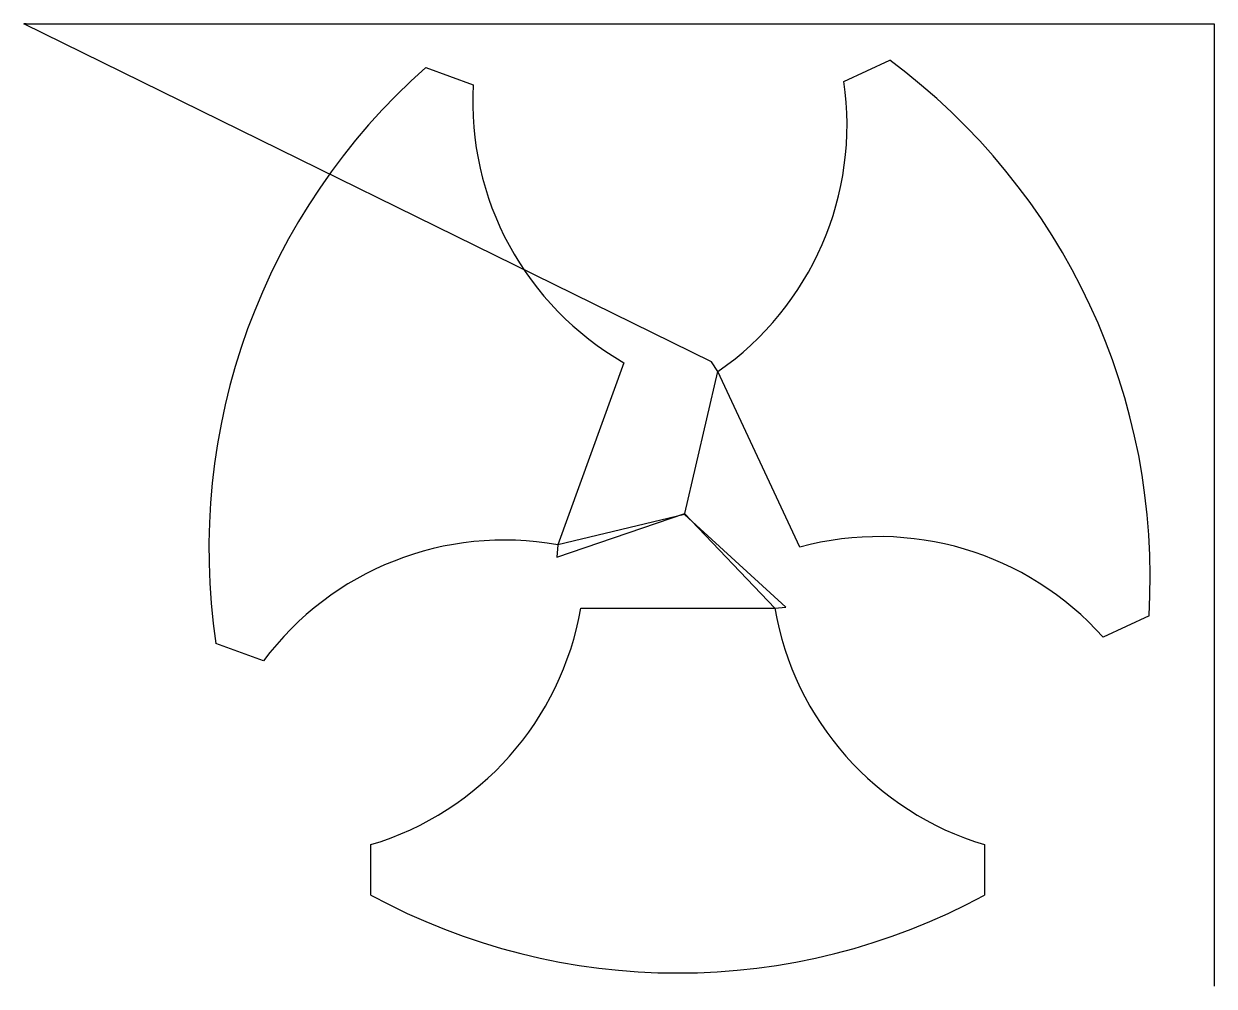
# Model space of a CAD drawing. Header units: metres. Extents: x 0 to 530, y 0 to 429.
import ezdxf

# ---------------------------------------------------------------- set-up
doc = ezdxf.new("R2010")
doc.units = ezdxf.units.M

msp = doc.modelspace()

# ---------------------------------------------------------------- linework, layer by layer
at = {"layer": 'TOOL_0'}
for p, q in [((306.07, 278.064), (0.001, 428.509)), ((0.001, 428.509), (1.001, 428.509)), ((1.001, 428.509), (0.001, 428.509)), ((0.001, 428.509), (1.001, 428.509)), ((1.001, 428.509), (529.683, 428.509)), ((529.683, 428.509), (529.683, 1.001)), ((178.85, 409.065), (199.992, 401.368)), ((364.916, 402.813), (385.308, 412.323)), ((267.064, 277.6), (237.557, 196.531)), ((308.887, 273.671), (306.07, 278.064)), ((294.154, 210.5), (308.886, 273.671)), ((345.347, 195.482), (308.887, 273.671)), ((237.127, 191.002), (294.154, 210.5)), ((293.94, 209.998), (237.557, 196.531)), ((293.94, 210.541), (334.126, 168.392)), ((339.119, 168.748), (293.94, 209.998)), ((237.557, 196.531), (237.127, 191.002)), ((247.854, 168.391), (334.126, 168.392)), ((334.126, 168.392), (339.119, 168.748)), ((500.683, 164.901), (480.291, 155.392)), ((106.621, 144.832), (85.477, 152.528)), ((154.489, 40.534), (154.49, 63.034)), ((427.489, 63.034), (427.49, 40.533)), ((529.683, 1.001), (529.683, 0.001))]:
    msp.add_line(p, q, dxfattribs=at)
for centre, radius, start, end in [((368.597, 194.741), 286.25, 131.51936, 188.48029), ((214.961, 182.278), 286.25, 356.51968, 53.48026), ((232.566, 383.509), 133.75, 304.79318, 8.2984), ((333.52, 393.671), 133.75, 176.70093, 240.20687), ((213.856, 64.898), 133.75, 79.79305, 143.2988), ((380.43, 66.415), 133.75, 41.70131, 105.20673), ((116.053, 191.142), 133.75, 286.70113, 350.20633), ((465.927, 191.142), 133.75, 189.79325, 253.29846), ((290.99, 292.141), 286.25, 241.51943, 298.4803)]:
    msp.add_arc(centre, radius, start, end, dxfattribs=at)

doc.saveas('drawing.dxf')
